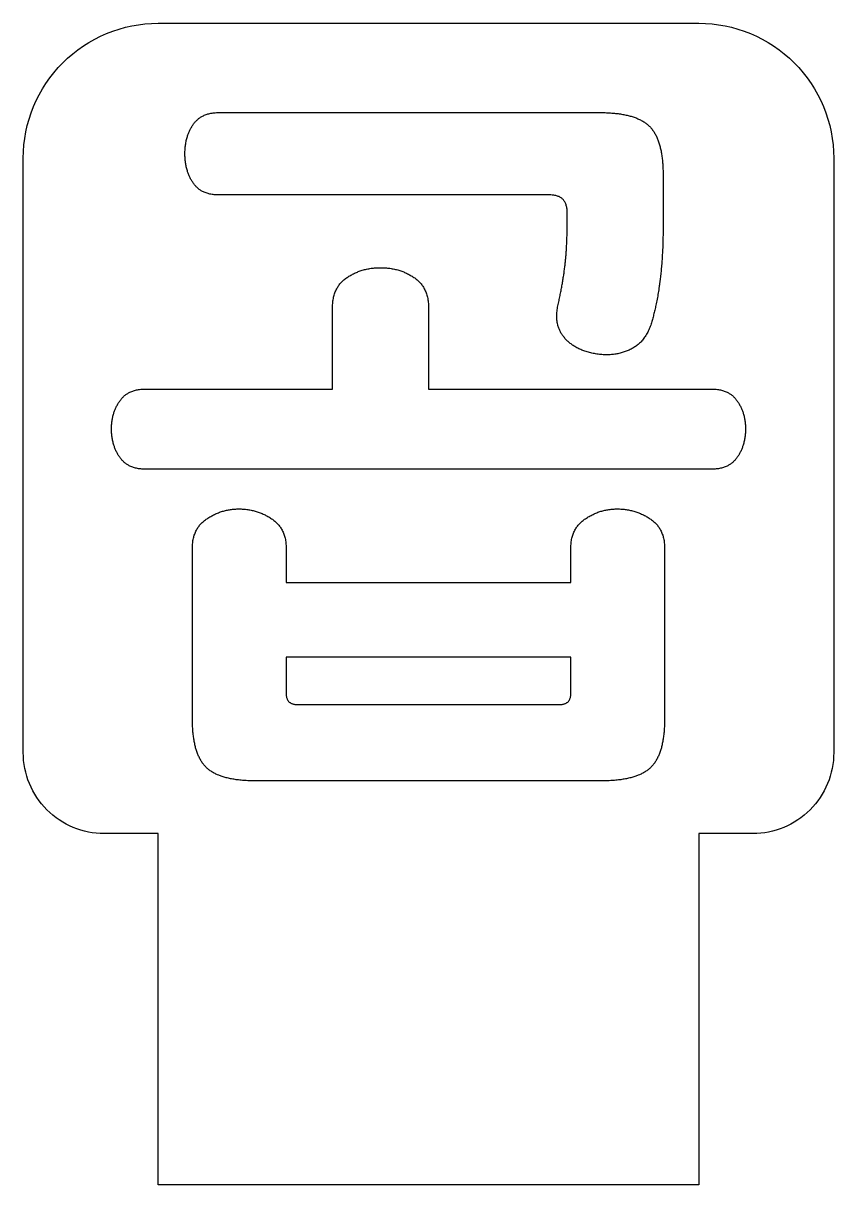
# Model space of a CAD drawing. Header units: millimetres. Extents: x 350 to 380, y -127 to -84.
import ezdxf

# ---------------------------------------------------------------- set-up
doc = ezdxf.new("R2010")
doc.units = ezdxf.units.MM
doc.layers.get('0').update_dxf_attribs({"linetype": 'CONTINUOUS'})

msp = doc.modelspace()

# ---------------------------------------------------------------- linework, layer by layer
for p, q in [((357.233, -87.307), (371.325, -87.307)), ((373.682, -89.609), (373.682, -91.578)), ((369.494, -90.358), (357.233, -90.358)), ((370.132, -91.495), (370.132, -90.996)), ((361.449, -97.542), (361.449, -94.519)), ((365, -94.519), (365, -97.542)), ((354.515, -97.542), (361.449, -97.542)), ((365, -97.542), (375.485, -97.542)), ((375.485, -100.51), (354.515, -100.51)), ((356.262, -109.748), (356.262, -103.423)), ((359.73, -103.423), (359.73, -104.699)), ((370.27, -104.699), (370.27, -103.423)), ((373.738, -103.423), (373.738, -109.748)), ((359.73, -104.699), (370.27, -104.699)), ((370.27, -107.473), (359.73, -107.473)), ((359.73, -107.473), (359.73, -108.804)), ((370.27, -108.804), (370.27, -107.473)), ((360.146, -109.221), (369.854, -109.221)), ((371.38, -112.05), (358.62, -112.05))]:
    msp.add_line(p, q)
msp.add_lwpolyline([(353, -114, -0.414214), (350, -111), (350, -89, -0.414214), (355, -84), (375, -84, -0.414214), (380, -89), (380, -111, -0.414214), (377, -114), (375, -114), (375, -127), (355, -127), (355, -114)], format="xyb", close=True)
for points in [[(356.29, -87.75), (356.595, -87.307), (357.233, -87.307)], [(371.325, -87.307), (372.656, -87.307), (373.169, -87.806)], [(355.985, -88.832), (355.985, -88.194), (356.29, -87.75)], [(373.169, -87.806), (373.682, -88.305), (373.682, -89.609)], [(356.29, -89.914), (355.985, -89.47), (355.985, -88.832)], [(357.233, -90.358), (356.595, -90.358), (356.29, -89.914)], [(370.132, -90.996), (370.132, -90.358), (369.494, -90.358)], [(370.049, -92.993), (370.132, -92.3), (370.132, -91.495)], [(373.682, -91.578), (373.682, -92.605), (373.571, -93.506)], [(361.99, -93.409), (362.531, -93.049), (363.225, -93.049)], [(363.225, -93.049), (363.918, -93.049), (364.459, -93.409)], [(369.799, -94.408), (369.965, -93.687), (370.049, -92.993)], [(361.449, -94.519), (361.449, -93.77), (361.99, -93.409)], [(364.459, -93.409), (365, -93.77), (365, -94.519)], [(373.571, -93.506), (373.46, -94.408), (373.239, -95.129)], [(370.007, -95.614), (369.632, -95.157), (369.799, -94.408)], [(373.239, -95.129), (373.017, -95.85), (372.393, -96.114)], [(371.047, -96.211), (370.381, -96.072), (370.007, -95.614)], [(372.393, -96.114), (371.768, -96.377), (371.047, -96.211)], [(353.571, -97.986), (353.877, -97.542), (354.515, -97.542)], [(375.485, -97.542), (376.123, -97.542), (376.429, -97.986)], [(353.266, -99.012), (353.266, -98.43), (353.571, -97.986)], [(376.429, -97.986), (376.734, -98.43), (376.734, -99.012)], [(353.571, -100.067), (353.266, -99.623), (353.266, -99.012)], [(376.734, -99.012), (376.734, -99.623), (376.429, -100.067)], [(354.515, -100.51), (353.877, -100.51), (353.571, -100.067)], [(376.429, -100.067), (376.123, -100.51), (375.485, -100.51)], [(356.803, -102.341), (357.344, -101.981), (357.982, -101.981)], [(357.982, -101.981), (358.648, -101.981), (359.189, -102.341)], [(370.811, -102.341), (371.352, -101.981), (371.99, -101.981)], [(371.99, -101.981), (372.656, -101.981), (373.197, -102.341)], [(356.262, -103.423), (356.262, -102.702), (356.803, -102.341)], [(359.189, -102.341), (359.73, -102.702), (359.73, -103.423)], [(370.27, -103.423), (370.27, -102.702), (370.811, -102.341)], [(373.197, -102.341), (373.738, -102.702), (373.738, -103.423)], [(359.73, -108.804), (359.73, -109.221), (360.146, -109.221)], [(369.854, -109.221), (370.27, -109.221), (370.27, -108.804)], [(356.775, -111.551), (356.262, -111.051), (356.262, -109.748)], [(373.738, -109.748), (373.738, -111.051), (373.225, -111.551)], [(358.62, -112.05), (357.288, -112.05), (356.775, -111.551)], [(373.225, -111.551), (372.712, -112.05), (371.38, -112.05)]]:
    msp.add_open_spline(points, degree=2)

doc.saveas('drawing.dxf')
